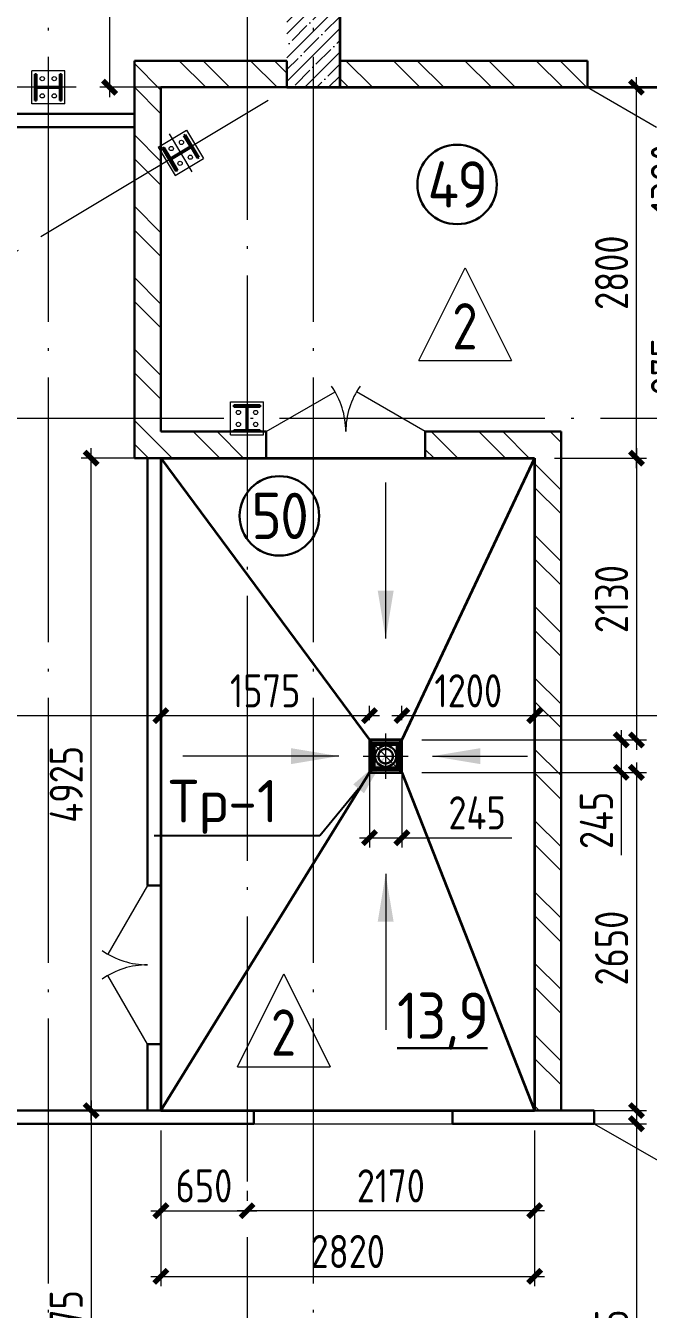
# Model space of a CAD drawing. Extents: x -965262 to 1142518, y -357520 to 71675.
# Drawn here: x 75752 to 80450, y -232378 to -222687 of the extents above; entities that cross this region are included whole.
import ezdxf
from ezdxf import colors
from ezdxf.entities.mleader import LeaderData, LeaderLine
from ezdxf.math import Vec2, Vec3

# ---------------------------------------------------------------- set-up
doc = ezdxf.new("R2010")
doc.units = 0
doc.header["$LTSCALE"] = 10
for name, pattern in [('ACAD_ISO04W100', [30, 24, -3, 0, -3]), ('DOTE', [2.4200000000000004, 2, -0.2, 0.02, -0.2]), ('HIDDEN', [9.524999999999999, 6.35, -3.175])]:
    doc.linetypes.add(name, pattern=pattern)
doc.layers.get('0').update_dxf_attribs({"linetype": 'CONTINUOUS', "lineweight": 30})
doc.layers.get('Defpoints').update_dxf_attribs({"linetype": 'CONTINUOUS'})
for name, color, linetype, lineweight in [('DOTE', 7, 'DOTE', 9), ('полы', 3, 'CONTINUOUS', 35), ('Полы_лотки', 7, 'CONTINUOUS', 30)]:
    doc.layers.add(name, color=color, linetype=linetype, lineweight=lineweight)
doc.styles.add('GOST 2.304', font='isocpeur.ttf', dxfattribs={"width": 0.75, "height": 250})
doc.styles.add('GOST-2.304_Type-B', font='isocpeur.ttf', dxfattribs={"width": 0.9})
doc.styles.get("Standard").update_dxf_attribs({"font": 'isocpeur.ttf', "height": 300})
doc.styles.add('ГОСТ 2м', font='isocpeur.ttf', dxfattribs={"width": 0.8, "height": 250})
doc.dimstyles.new('ГОСТ 2м', dxfattribs={"dimtxt": 250, "dimasz": 100, "dimexe": 75, "dimexo": 150, "dimgap": 62.5, "dimtad": 1, "dimdec": 0, "dimtxsty": 'ГОСТ 2м', "dimblk": 'ARCHTICK', "dimcen": 150, "dimdle": 75, "dimclrd": 256, "dimclre": 256, "dimclrt": 256, "dimadec": 0, "dimazin": 0, "dimtfac": 1, "dimtdec": 0, "dimtmove": 0, "dimatfit": 3, "dimldrblk": 'OBLIQUE', "dimfxl": 1, "dimlwd": 15, "dimlwe": 15, "dimarcsym": 0})

# ---------------------------------------------------------------- blocks, each defined once
blk = doc.blocks.new('MC2')
at = {"lineweight": 15}
for p, q in [((68127.26628358137, 41566.21908266654), (68127.26628358137, 39899.55241599987)), ((69793.93295024804, 41566.21908266654), (68127.26628358137, 41566.21908266654)), ((69793.93295024804, 41566.21908266654), (69793.93295024804, 39899.55241599987)), ((69793.93295024804, 39899.55241599987), (68127.26628358137, 39899.55241599987))]:
    blk.add_line(p, q, dxfattribs=at)
for p, q in [((69627.26628358137, 41399.55241599987), (68293.93295024804, 41399.55241599987)), ((68293.93295024804, 41399.55241599987), (68293.93295024804, 41319.55241599987)), ((69627.26628358137, 41399.55241599987), (69627.26628358137, 41319.55241599987)), ((68933.93295024803, 41319.55241599987), (68293.93295024804, 41319.55241599987)), ((68933.93295024803, 41319.55241599987), (68933.93295024803, 40146.21908266653)), ((69627.26628358137, 41319.55241599987), (68987.26628358135, 41319.55241599987)), ((68987.26628358135, 41319.55241599987), (68987.26628358135, 40146.21908266653)), ((68933.93295024803, 40146.21908266653), (68293.93295024804, 40146.21908266653)), ((68293.93295024804, 40146.21908266653), (68293.93295024804, 40066.21908266654)), ((69627.26628358137, 40066.21908266654), (68293.93295024804, 40066.21908266654)), ((69627.26628358137, 40146.21908266653), (68987.26628358135, 40146.21908266653)), ((69627.26628358137, 40146.21908266653), (69627.26628358137, 40066.21908266654))]:
    blk.add_line(p, q)
for centre in [(68527.26628358135, 41032.88574933317), (69393.93295024803, 41032.88574933317), (68527.26628358135, 40432.88574933317), (69393.93295024803, 40432.88574933317)]:
    blk.add_circle(centre, 106.6666666666606, dxfattribs=at)
blk = doc.blocks.new('_ArchTick')
at = {"color": 0, "linetype": 'ByBlock', "lineweight": 0, "const_width": 0.4}
blk.add_lwpolyline([(-0.5, -0.5), (0.5, 0.5)], dxfattribs=at)
blk = doc.blocks.new('*D1116')
at = {"lineweight": 15, "ltscale": 50, "transparency": 16777216}
for p, q in [((76385.78749440052, -220199.624772021), (76385.78749440052, -223227.1247720335)), ((82010.49022344267, -220274.624772021), (76310.78749440052, -220274.624772021)), ((77572.99020312447, -223152.1247720335), (76310.78749440052, -223152.1247720335))]:
    blk.add_line(p, q, dxfattribs=at)
at = {"layer": 'Defpoints', "color": 0, "lineweight": 15, "ltscale": 50, "transparency": 16777216}
for p in [(82160.49022344267, -220274.624772021), (76385.78749440052, -223152.1247720335), (77722.99020312447, -223152.1247720335)]:
    blk.add_point(p, dxfattribs=at)
at = {"lineweight": 15, "ltscale": 50, "transparency": 16777216, "xscale": 100, "yscale": 100, "zscale": 100}
for p, rotation in [((76385.78749440052, -220274.624772021), 90), ((76385.78749440052, -223152.1247720335), 270)]:
    blk.add_blockref('_ArchTick', p, dxfattribs=dict(at, rotation=rotation))
at = {"lineweight": 15, "ltscale": 50, "transparency": 16777216, "insert": (76198.28749440055, -221713.3747720272), "char_height": 250, "attachment_point": 5, "rotation": 90, "style": 'ГОСТ 2м'}
blk.add_mtext('2875', dxfattribs=at)
blk = doc.blocks.new('_Oblique')
at = {"color": 0, "linetype": 'ByBlock', "lineweight": -2}
blk.add_line((-0.5, -0.5), (0.5, 0.5), dxfattribs=at)
blk = doc.blocks.new('*D1117')
at = {"lineweight": 15, "ltscale": 50, "transparency": 16777216}
for p, q in [((80782.7730827718, -224604.6247749642), (80782.7730827718, -223077.1247720054)), ((80632.7730827718, -223152.1247720054), (80707.7730827718, -223152.1247720054)), ((83010.07740833145, -224529.6247749642), (80707.7730827718, -224529.6247749642))]:
    blk.add_line(p, q, dxfattribs=at)
at = {"layer": 'Defpoints', "color": 0, "lineweight": 15, "ltscale": 50, "transparency": 16777216}
for p in [(80782.7730827718, -223152.1247720054), (80782.7730827718, -223152.1247720054), (83160.07740833145, -224529.6247749642)]:
    blk.add_point(p, dxfattribs=at)
at = {"lineweight": 15, "ltscale": 50, "transparency": 16777216, "xscale": 100, "yscale": 100, "zscale": 100}
for p, rotation in [((80782.7730827718, -223152.1247720054), 90), ((80782.7730827718, -224529.6247749642), 270)]:
    blk.add_blockref('_ArchTick', p, dxfattribs=dict(at, rotation=rotation))
at = {"lineweight": 15, "ltscale": 50, "transparency": 16777216, "insert": (80595.27308277183, -223840.8747734847), "char_height": 250, "attachment_point": 5, "rotation": 90, "style": 'ГОСТ 2м'}
blk.add_mtext('1380', dxfattribs=at)
blk = doc.blocks.new('*D1202')
at = {"lineweight": 15, "ltscale": 50, "transparency": 16777216}
for p, q in [((80782.77308277134, -224699.6247749642), (80782.77308277134, -225827.1246596327)), ((83010.07740833145, -224774.6247749642), (80707.77308277134, -224774.6247749642)), ((81342.57773454953, -225752.1246596327), (80707.77308277134, -225752.1246596327))]:
    blk.add_line(p, q, dxfattribs=at)
at = {"layer": 'Defpoints', "color": 0, "lineweight": 15, "ltscale": 50, "transparency": 16777216}
for p in [(83160.07740833145, -224774.6247749642), (80782.77308277134, -225752.1246596327), (81492.57773454953, -225752.1246596327, 1451.289929769122)]:
    blk.add_point(p, dxfattribs=at)
at = {"lineweight": 15, "ltscale": 50, "transparency": 16777216, "xscale": 100, "yscale": 100, "zscale": 100}
for p, rotation in [((80782.77308277134, -224774.6247749642), 90), ((80782.77308277134, -225752.1246596327), 270)]:
    blk.add_blockref('_ArchTick', p, dxfattribs=dict(at, rotation=rotation))
at = {"lineweight": 15, "ltscale": 50, "transparency": 16777216, "insert": (80595.27308277137, -225263.3747172984), "char_height": 250, "attachment_point": 5, "rotation": 90, "style": 'ГОСТ 2м'}
blk.add_mtext('975', dxfattribs=at)
blk = doc.blocks.new('*D1222')
at = {"lineweight": 15, "ltscale": 50, "transparency": 16777216}
for p, q in [((65522.6940888986, -227746.0509089973), (65522.6940888986, -227821.0509089973)), ((76772.57772009633, -227746.0509089973), (76772.57772009633, -227821.0509089973)), ((65447.6940888986, -227896.0509089973), (76847.57772009633, -227896.0509089973))]:
    blk.add_line(p, q, dxfattribs=at)
at = {"layer": 'Defpoints', "color": 0, "lineweight": 15, "ltscale": 50, "transparency": 16777216}
for p in [(65522.6940888986, -227896.0509089973), (76772.57772009633, -227896.0509089973, 1451.289929769122), (76772.57772009633, -227896.0509089973)]:
    blk.add_point(p, dxfattribs=at)
at = {"lineweight": 15, "ltscale": 50, "transparency": 16777216, "xscale": 100, "yscale": 100, "zscale": 100, "rotation": 180}
blk.add_blockref('_ArchTick', (65522.6940888986, -227896.0509089973), dxfattribs=at)
at = {"lineweight": 15, "ltscale": 50, "transparency": 16777216, "xscale": 100, "yscale": 100, "zscale": 100}
blk.add_blockref('_ArchTick', (76772.57772009633, -227896.0509089973), dxfattribs=at)
at = {"lineweight": 15, "ltscale": 50, "transparency": 16777216, "insert": (71147.63590449747, -227708.5509089973), "char_height": 250, "attachment_point": 5, "style": 'ГОСТ 2м'}
blk.add_mtext('11250', dxfattribs=at)
blk = doc.blocks.new('*D1223')
at = {"lineweight": 15, "ltscale": 50, "transparency": 16777216}
for p, q in [((78346.15324113052, -228229.6247719704), (78346.15324113052, -228892.3412118981)), ((78591.15324113052, -228229.6247719704), (78591.15324113052, -228892.3412118981)), ((78271.15324113052, -228817.3412118981), (78591.15324113052, -228817.3412118981)), ((78591.15324113052, -228817.3412118981), (79421.00784058683, -228817.3412118981))]:
    blk.add_line(p, q, dxfattribs=at)
at = {"layer": 'Defpoints', "color": 0, "lineweight": 15, "ltscale": 50, "transparency": 16777216}
for p in [(78346.15324113052, -228079.6247719704), (78591.15324113052, -228079.6247719704), (78591.15324113052, -228817.3412118981)]:
    blk.add_point(p, dxfattribs=at)
at = {"lineweight": 15, "ltscale": 50, "transparency": 16777216, "xscale": 100, "yscale": 100, "zscale": 100, "rotation": 180}
blk.add_blockref('_ArchTick', (78346.15324113052, -228817.3412118981), dxfattribs=at)
at = {"lineweight": 15, "ltscale": 50, "transparency": 16777216, "xscale": 100, "yscale": 100, "zscale": 100}
blk.add_blockref('_ArchTick', (78591.15324113052, -228817.3412118981), dxfattribs=at)
at = {"lineweight": 15, "ltscale": 50, "transparency": 16777216, "insert": (79158.50784058683, -228629.8412118981), "char_height": 250, "attachment_point": 5, "style": 'ГОСТ 2м'}
blk.add_mtext('245', dxfattribs=at)
blk = doc.blocks.new('*D1128')
at = {"lineweight": 15, "ltscale": 50, "transparency": 16777216}
for p, q in [((79517.57773455139, -227896.0514830575), (85322.57773460448, -227896.0514830575)), ((79592.57773455139, -228046.0509089982), (79592.57773455139, -227971.0514830575)), ((85247.57773460448, -228046.0514830556), (85247.57773460448, -227971.0514830575))]:
    blk.add_line(p, q, dxfattribs=at)
at = {"layer": 'Defpoints', "color": 0, "lineweight": 15, "ltscale": 50, "transparency": 16777216}
for p in [(79592.57773455139, -227896.0509089982, 1451.289929768103), (85247.57773460448, -227896.0514830556), (85247.57773460448, -227896.0514830575)]:
    blk.add_point(p, dxfattribs=at)
at = {"lineweight": 15, "ltscale": 50, "transparency": 16777216, "xscale": 100, "yscale": 100, "zscale": 100, "rotation": 180}
blk.add_blockref('_ArchTick', (79592.57773455139, -227896.0514830575), dxfattribs=at)
at = {"lineweight": 15, "ltscale": 50, "transparency": 16777216, "xscale": 100, "yscale": 100, "zscale": 100}
blk.add_blockref('_ArchTick', (85247.57773460448, -227896.0514830575), dxfattribs=at)
at = {"lineweight": 15, "ltscale": 50, "transparency": 16777216, "insert": (82562.1586494227, -227708.5514830575), "char_height": 250, "attachment_point": 5, "style": 'ГОСТ 2м'}
blk.add_mtext('5655', dxfattribs=at)
blk = doc.blocks.new('*D1269')
at = {"lineweight": 15, "ltscale": 50, "transparency": 16777216}
for p, q in [((80360.87725047674, -226027.1246596327), (80360.87725047674, -223077.124772036)), ((79742.57773455326, -223152.124772036), (80435.87725047674, -223152.124772036)), ((79742.57773454953, -225952.1246596327), (80435.87725047674, -225952.1246596327))]:
    blk.add_line(p, q, dxfattribs=at)
at = {"layer": 'Defpoints', "color": 0, "lineweight": 15, "ltscale": 50, "transparency": 16777216}
for p in [(79592.57773455326, -223152.124772036), (80360.87725047674, -223152.124772036), (79592.57773454953, -225952.1246596327, 1451.289929769121)]:
    blk.add_point(p, dxfattribs=at)
at = {"lineweight": 15, "ltscale": 50, "transparency": 16777216, "xscale": 100, "yscale": 100, "zscale": 100}
for p, rotation in [((80360.87725047674, -223152.124772036), 90), ((80360.87725047674, -225952.1246596327), 270)]:
    blk.add_blockref('_ArchTick', p, dxfattribs=dict(at, rotation=rotation))
at = {"lineweight": 15, "ltscale": 50, "transparency": 16777216, "insert": (80173.37725047677, -224552.1247158343), "char_height": 250, "attachment_point": 5, "rotation": 90, "style": 'ГОСТ 2м'}
blk.add_mtext('2800', dxfattribs=at)
blk = doc.blocks.new('*D1270')
at = {"lineweight": 15, "ltscale": 50, "transparency": 16777216}
for p, q in [((80360.87725047627, -225877.1246596327), (80360.87725047627, -228154.6247719704)), ((79742.57773454953, -225952.1246596327), (80435.87725047627, -225952.1246596327)), ((78741.15324113052, -228079.6247719704), (80435.87725047627, -228079.6247719704))]:
    blk.add_line(p, q, dxfattribs=at)
at = {"layer": 'Defpoints', "color": 0, "lineweight": 15, "ltscale": 50, "transparency": 16777216}
for p in [(79592.57773454953, -225952.1246596327, 1451.289929769121), (78591.15324113052, -228079.6247719704), (80360.87725047627, -228079.6247719704)]:
    blk.add_point(p, dxfattribs=at)
at = {"lineweight": 15, "ltscale": 50, "transparency": 16777216, "xscale": 100, "yscale": 100, "zscale": 100}
for p, rotation in [((80360.87725047627, -225952.1246596327), 90), ((80360.87725047627, -228079.6247719704), 270)]:
    blk.add_blockref('_ArchTick', p, dxfattribs=dict(at, rotation=rotation))
at = {"lineweight": 15, "ltscale": 50, "transparency": 16777216, "insert": (80173.3772504763, -227015.8747158015), "char_height": 250, "attachment_point": 5, "rotation": 90, "style": 'ГОСТ 2м'}
blk.add_mtext('2130', dxfattribs=at)
blk = doc.blocks.new('*D1271')
at = {"lineweight": 15, "ltscale": 50, "transparency": 16777216}
for p, q in [((80246.10330136679, -228004.6247719704), (80246.10330136679, -228324.6247719704)), ((78741.15324113052, -228079.6247719704), (80321.10330136679, -228079.6247719704)), ((78741.15324113052, -228324.6247719704), (80321.10330136679, -228324.6247719704)), ((80246.10330136679, -228324.6247719704), (80246.10330136679, -228949.6247719704))]:
    blk.add_line(p, q, dxfattribs=at)
at = {"layer": 'Defpoints', "color": 0, "lineweight": 15, "ltscale": 50, "transparency": 16777216}
for p in [(78591.15324113052, -228079.6247719704), (78591.15324113052, -228324.6247719704), (80246.10330136679, -228324.6247719704)]:
    blk.add_point(p, dxfattribs=at)
at = {"lineweight": 15, "ltscale": 50, "transparency": 16777216, "xscale": 100, "yscale": 100, "zscale": 100}
for p, rotation in [((80246.10330136679, -228079.6247719704), 90), ((80246.10330136679, -228324.6247719704), 270)]:
    blk.add_blockref('_ArchTick', p, dxfattribs=dict(at, rotation=rotation))
at = {"lineweight": 15, "ltscale": 50, "transparency": 16777216, "insert": (80058.60330136682, -228687.1247719704), "char_height": 250, "attachment_point": 5, "rotation": 90, "style": 'ГОСТ 2м'}
blk.add_mtext('245', dxfattribs=at)
blk = doc.blocks.new('*D1272')
at = {"lineweight": 15, "ltscale": 50, "transparency": 16777216}
for p, q in [((80360.87725047675, -228249.6247719704), (80360.87725047674, -231052.124772133)), ((78741.15324113052, -228324.6247719704), (80435.87725047675, -228324.6247719704)), ((79942.57740814658, -230977.124772133), (80435.87725047674, -230977.124772133))]:
    blk.add_line(p, q, dxfattribs=at)
at = {"layer": 'Defpoints', "color": 0, "lineweight": 15, "ltscale": 50, "transparency": 16777216}
for p in [(78591.15324113052, -228324.6247719704), (79792.57740814658, -230977.124772133, 1451.289929769133), (80360.87725047674, -230977.124772133)]:
    blk.add_point(p, dxfattribs=at)
at = {"lineweight": 15, "ltscale": 50, "transparency": 16777216, "xscale": 100, "yscale": 100, "zscale": 100}
for p, rotation in [((80360.87725047675, -228324.6247719704), 90), ((80360.87725047674, -230977.124772133), 270)]:
    blk.add_blockref('_ArchTick', p, dxfattribs=dict(at, rotation=rotation))
at = {"lineweight": 15, "ltscale": 50, "transparency": 16777216, "insert": (80173.37725047678, -229650.8747720517), "char_height": 250, "attachment_point": 5, "rotation": 90, "style": 'ГОСТ 2м'}
blk.add_mtext('2650', dxfattribs=at)
blk = doc.blocks.new('*D1273')
at = {"lineweight": 15, "ltscale": 50, "transparency": 16777216}
for p, q in [((80360.87725047627, -230802.1247721318), (80360.87725047627, -234537.1247718012)), ((79742.57773455465, -230877.1247721318), (80435.87725047627, -230877.1247721318)), ((79942.57740815636, -234462.1247718012), (80435.87725047627, -234462.1247718012))]:
    blk.add_line(p, q, dxfattribs=at)
at = {"layer": 'Defpoints', "color": 0, "lineweight": 15, "ltscale": 50, "transparency": 16777216}
for p in [(79592.57773455465, -230877.1247721318, 1451.289929766545), (79792.57740815636, -234462.1247718012, 3259.784342326224), (80360.87725047627, -234462.1247718012)]:
    blk.add_point(p, dxfattribs=at)
at = {"lineweight": 15, "ltscale": 50, "transparency": 16777216, "xscale": 100, "yscale": 100, "zscale": 100}
for p, rotation in [((80360.87725047627, -230877.1247721318), 90), ((80360.87725047627, -234462.1247718012), 270)]:
    blk.add_blockref('_ArchTick', p, dxfattribs=dict(at, rotation=rotation))
at = {"lineweight": 15, "ltscale": 50, "transparency": 16777216, "insert": (80173.37725047632, -232669.6247719665), "char_height": 250, "attachment_point": 5, "rotation": 90, "style": 'ГОСТ 2м'}
blk.add_mtext('3585', dxfattribs=at)
blk = doc.blocks.new('*D1284')
at = {"lineweight": 15, "ltscale": 50, "transparency": 16777216}
for p, q in [((78591.15324113052, -227929.6247719704), (78591.15324113052, -227821.0509089973)), ((79592.57773454953, -227746.0509089973), (79592.57773454953, -227821.0509089973)), ((78516.15324113052, -227896.0509089973), (79667.57773454953, -227896.0509089973))]:
    blk.add_line(p, q, dxfattribs=at)
at = {"layer": 'Defpoints', "color": 0, "lineweight": 15, "ltscale": 50, "transparency": 16777216}
for p in [(79592.57773454953, -227896.0509089973, 1451.289929769124), (79592.57773454953, -227896.0509089973), (78591.15324113052, -228079.6247719704)]:
    blk.add_point(p, dxfattribs=at)
at = {"lineweight": 15, "ltscale": 50, "transparency": 16777216, "xscale": 100, "yscale": 100, "zscale": 100, "rotation": 180}
blk.add_blockref('_ArchTick', (78591.15324113052, -227896.0509089973), dxfattribs=at)
at = {"lineweight": 15, "ltscale": 50, "transparency": 16777216, "xscale": 100, "yscale": 100, "zscale": 100}
blk.add_blockref('_ArchTick', (79592.57773454953, -227896.0509089973), dxfattribs=at)
at = {"lineweight": 15, "ltscale": 50, "transparency": 16777216, "insert": (79091.86548784003, -227708.5509089973), "char_height": 250, "attachment_point": 5, "style": 'ГОСТ 2м'}
blk.add_mtext('1200', dxfattribs=at)
blk = doc.blocks.new('*D1285')
at = {"lineweight": 15, "ltscale": 50, "transparency": 16777216}
for p, q in [((76772.57772009633, -227746.0509089973), (76772.57772009633, -227821.0509089973)), ((78346.15324113052, -227929.6247719704), (78346.15324113052, -227821.0509089973)), ((76697.57772009633, -227896.0509089973), (78421.15324113052, -227896.0509089973))]:
    blk.add_line(p, q, dxfattribs=at)
at = {"layer": 'Defpoints', "color": 0, "lineweight": 15, "ltscale": 50, "transparency": 16777216}
for p in [(76772.57772009633, -227896.0509089973, 1451.289929769122), (78346.15324113052, -227896.0509089973), (78346.15324113052, -228079.6247719704)]:
    blk.add_point(p, dxfattribs=at)
at = {"lineweight": 15, "ltscale": 50, "transparency": 16777216, "xscale": 100, "yscale": 100, "zscale": 100, "rotation": 180}
blk.add_blockref('_ArchTick', (76772.57772009633, -227896.0509089973), dxfattribs=at)
at = {"lineweight": 15, "ltscale": 50, "transparency": 16777216, "xscale": 100, "yscale": 100, "zscale": 100}
blk.add_blockref('_ArchTick', (78346.15324113052, -227896.0509089973), dxfattribs=at)
at = {"lineweight": 15, "ltscale": 50, "transparency": 16777216, "insert": (77559.36548061343, -227708.5509089973), "char_height": 250, "attachment_point": 5, "style": 'ГОСТ 2м'}
blk.add_mtext('1575', dxfattribs=at)
blk = doc.blocks.new('*D1289')
at = {"lineweight": 15, "ltscale": 50, "transparency": 16777216}
for p, q in [((76245.99892933527, -230802.1247721318), (76245.99892933527, -234227.1247720161)), ((76622.57772009633, -230877.1247721318), (76170.99892933527, -230877.1247721318)), ((76362.90409812285, -234152.1247720161), (76320.99892933527, -234152.1247720161))]:
    blk.add_line(p, q, dxfattribs=at)
at = {"layer": 'Defpoints', "color": 0, "lineweight": 15, "ltscale": 50, "transparency": 16777216}
for p in [(76772.57772009633, -230877.1247721318, 1451.289929769121), (76212.90409812285, -234152.1247720161), (76245.99892933527, -234152.1247720161)]:
    blk.add_point(p, dxfattribs=at)
at = {"lineweight": 15, "ltscale": 50, "transparency": 16777216, "xscale": 100, "yscale": 100, "zscale": 100}
for p, rotation in [((76245.99892933527, -230877.1247721318), 90), ((76245.99892933527, -234152.1247720161), 270)]:
    blk.add_blockref('_ArchTick', p, dxfattribs=dict(at, rotation=rotation))
at = {"lineweight": 15, "ltscale": 50, "transparency": 16777216, "insert": (76058.49892933531, -232514.6247720739), "char_height": 250, "attachment_point": 5, "rotation": 90, "style": 'ГОСТ 2м'}
blk.add_mtext('3275', dxfattribs=at)
blk = doc.blocks.new('*D1290')
at = {"lineweight": 15, "ltscale": 50, "transparency": 16777216}
for p, q in [((76245.99892933526, -230952.1247721318), (76245.99892933527, -225877.1246596327)), ((76622.57772009633, -225952.1246596327), (76170.99892933527, -225952.1246596327)), ((76622.57772009633, -230877.1247721318), (76170.99892933526, -230877.1247721318))]:
    blk.add_line(p, q, dxfattribs=at)
at = {"layer": 'Defpoints', "color": 0, "lineweight": 15, "ltscale": 50, "transparency": 16777216}
for p in [(76245.99892933527, -225952.1246596327), (76772.57772009633, -225952.1246596327, 1451.289929769121), (76772.57772009633, -230877.1247721318, 1451.289929769121)]:
    blk.add_point(p, dxfattribs=at)
at = {"lineweight": 15, "ltscale": 50, "transparency": 16777216, "xscale": 100, "yscale": 100, "zscale": 100}
for p, rotation in [((76245.99892933527, -225952.1246596327), 90), ((76245.99892933526, -230877.1247721318), 270)]:
    blk.add_blockref('_ArchTick', p, dxfattribs=dict(at, rotation=rotation))
at = {"lineweight": 15, "ltscale": 50, "transparency": 16777216, "insert": (76058.4989293353, -228414.6247158822), "char_height": 250, "attachment_point": 5, "rotation": 90, "style": 'ГОСТ 2м'}
blk.add_mtext('4925', dxfattribs=at)
blk = doc.blocks.new('*D1297')
at = {"lineweight": 15, "ltscale": 50, "transparency": 16777216}
for p, q in [((76772.57772009633, -231027.1247721318), (76772.57772009633, -231708.4011937366)), ((77422.62152606109, -231483.4011937367), (77422.62152606109, -231558.4011937366)), ((76697.57772009633, -231633.4011937366), (77497.62152606109, -231633.4011937366))]:
    blk.add_line(p, q, dxfattribs=at)
at = {"layer": 'Defpoints', "color": 0, "lineweight": 15, "ltscale": 50, "transparency": 16777216}
for p in [(76772.57772009633, -230877.1247721318, 1451.289929769121), (77422.62152606109, -231633.4011937367), (77422.62152606109, -231633.4011937366)]:
    blk.add_point(p, dxfattribs=at)
at = {"lineweight": 15, "ltscale": 50, "transparency": 16777216, "xscale": 100, "yscale": 100, "zscale": 100, "rotation": 180}
blk.add_blockref('_ArchTick', (76772.57772009633, -231633.4011937366), dxfattribs=at)
at = {"lineweight": 15, "ltscale": 50, "transparency": 16777216, "xscale": 100, "yscale": 100, "zscale": 100}
blk.add_blockref('_ArchTick', (77422.62152606109, -231633.4011937366), dxfattribs=at)
at = {"lineweight": 15, "ltscale": 50, "transparency": 16777216, "insert": (77097.59962307871, -231445.9011937366), "char_height": 250, "attachment_point": 5, "style": 'ГОСТ 2м'}
blk.add_mtext('650', dxfattribs=at)
blk = doc.blocks.new('*D1298')
at = {"lineweight": 15, "ltscale": 50, "transparency": 16777216}
for p, q in [((79592.57773455465, -231027.1247721318), (79592.57773455465, -231708.4011937366)), ((77422.62152606109, -231483.4011937367), (77422.62152606109, -231558.4011937366)), ((79667.57773455465, -231633.4011937366), (77347.62152606109, -231633.4011937366))]:
    blk.add_line(p, q, dxfattribs=at)
at = {"layer": 'Defpoints', "color": 0, "lineweight": 15, "ltscale": 50, "transparency": 16777216}
for p in [(79592.57773455465, -230877.1247721318, 1451.289929766545), (77422.62152606109, -231633.4011937367), (77422.62152606109, -231633.4011937366)]:
    blk.add_point(p, dxfattribs=at)
at = {"lineweight": 15, "ltscale": 50, "transparency": 16777216, "xscale": 100, "yscale": 100, "zscale": 100, "rotation": 180}
blk.add_blockref('_ArchTick', (77422.62152606109, -231633.4011937366), dxfattribs=at)
at = {"lineweight": 15, "ltscale": 50, "transparency": 16777216, "xscale": 100, "yscale": 100, "zscale": 100}
blk.add_blockref('_ArchTick', (79592.57773455465, -231633.4011937366), dxfattribs=at)
at = {"lineweight": 15, "ltscale": 50, "transparency": 16777216, "insert": (78507.59963030787, -231445.9011937366), "char_height": 250, "attachment_point": 5, "style": 'ГОСТ 2м'}
blk.add_mtext('2170', dxfattribs=at)
blk = doc.blocks.new('*D1299')
at = {"lineweight": 15, "ltscale": 50, "transparency": 16777216}
for p, q in [((76772.57772009633, -231027.1247721318), (76772.57772009633, -232203.9259666759)), ((79592.57773454953, -231027.1247721318), (79592.57773454953, -232203.9259666759)), ((76697.57772009633, -232128.9259666759), (79667.57773454953, -232128.9259666759))]:
    blk.add_line(p, q, dxfattribs=at)
at = {"layer": 'Defpoints', "color": 0, "lineweight": 15, "ltscale": 50, "transparency": 16777216}
for p in [(76772.57772009633, -230877.1247721318, 1451.289929769121), (79592.57773454953, -230877.1247721318, 1451.289929769121), (79592.57773454953, -232128.9259666759)]:
    blk.add_point(p, dxfattribs=at)
at = {"lineweight": 15, "ltscale": 50, "transparency": 16777216, "xscale": 100, "yscale": 100, "zscale": 100, "rotation": 180}
blk.add_blockref('_ArchTick', (76772.57772009633, -232128.9259666759), dxfattribs=at)
at = {"lineweight": 15, "ltscale": 50, "transparency": 16777216, "xscale": 100, "yscale": 100, "zscale": 100}
blk.add_blockref('_ArchTick', (79592.57773454953, -232128.9259666759), dxfattribs=at)
at = {"lineweight": 15, "ltscale": 50, "transparency": 16777216, "insert": (78182.57772732293, -231941.4259666759), "char_height": 250, "attachment_point": 5, "style": 'ГОСТ 2м'}
blk.add_mtext('2820', dxfattribs=at)

msp = doc.modelspace()

# ---------------------------------------------------------------- hatches: boundary and pattern name
at = {"lineweight": 15}
h = msp.add_hatch(dxfattribs=at)
h.set_pattern_fill('ANSI32', scale=40, angle=90)
h.set_pattern_definition([(135, (-359605.7849881081, -304776.2721918374), (-269.4076836320746, -269.4076836320746), []), (135, (-359605.7849881081, -304596.6669918374), (-269.4076836320746, -269.4076836320746), [])])
h.paths.add_polyline_path([(101722.5777348066, -223152.1247720434), (102052.5777346171, -223152.124772043), (102052.5777346171, -222952.1247720717), (101622.5777348084, -222952.1247720717), (101622.5777348084, -223152.124772043), (101522.5777348075, -223152.124772043), (101522.5777348075, -223977.1247721321), (101722.5777348075, -223977.1247721318)])
h.paths.add_polyline_path([(103682.5777344611, -222342.1247719033), (103882.5777344611, -222342.1247719033), (103882.5777344611, -223977.1247721318), (103682.5777344611, -223977.1247721318), (103682.5777344611, -223152.124772043), (103252.5777346203, -223152.124772043), (103252.5777346203, -222952.1247720717), (103682.5777344611, -222952.1247720717)])
h.paths.add_polyline_path([(76772.57772009633, -223640.3057963009), (76751.07048795093, -223604.476815875), (76772.57772009633, -223591.5665675491), (76772.57772009633, -223152.1247792172), (77722.57773395348, -223152.1247720429), (77722.5777354301, -222952.1247720429), (76572.57772009633, -222952.1247807276), (76572.57772009633, -225952.1246596327), (77567.57773454906, -225952.1246596327), (77567.57773454906, -225752.1246596327), (77547.57772736996, -225752.1246596327), (77547.57772736996, -225777.1246596366), (77297.57772733131, -225777.1246596366), (77297.57772733131, -225752.1246596327), (76772.57772009633, -225752.1246596327)])
h.paths.add_polyline_path([(79992.57773458306, -222952.1247435722), (78122.57773469202, -222952.1247435722), (78122.57773469202, -223152.1247435722), (79992.57773458306, -223152.1247603673)])
h.paths.add_polyline_path([(79792.57773454953, -225752.1246596327), (78767.57773454906, -225752.1246596327), (78767.57773454906, -225952.1246596327), (79592.57773454953, -225952.1246596327), (79592.57773454953, -230877.1247721318), (79792.57773454953, -230877.1247721318)])
h.paths.add_polyline_path([(81492.57773454906, -225352.124772043), (81292.57773454906, -225352.124772043), (81292.57773454906, -230877.1247721318), (81492.57773454906, -230877.1247721318)])
h.paths.add_polyline_path([(81492.57773454906, -222952.1247435722), (81192.57773458306, -222952.1247435722), (81192.57773458306, -223152.1247711448), (81292.57773454906, -223152.124772043), (81292.57773454906, -224152.124772043), (81492.57773454906, -224152.124772043)])
h.paths.add_polyline_path([(101722.5777348089, -225177.1247721318), (101522.5777348089, -225177.1247721318), (101522.5777348094, -225527.1246595978), (101547.57772737, -225527.1246595978), (101547.57772737, -225777.1246596366), (101522.5777348098, -225777.1246596366), (101522.5777348159, -230877.1247721316), (101722.5777348159, -230877.1247721318)])
h.paths.add_polyline_path([(103882.5777344611, -225177.1247721318), (103682.5777344611, -225177.1247721318), (103682.5777344611, -230877.1247721318), (103882.5777344611, -230877.1247721319)])
h = msp.add_hatch(dxfattribs=at)
h.set_pattern_fill('ANSI35', scale=20, style=0)
h.set_pattern_definition([(45, (79670.66896567494, -272886.6010382257), (-89.80256121069152, 89.80256121069154), []), (45, (79760.47156567499, -272886.6010382257), (-89.80256121069152, 89.80256121069154), [158.75, -31.75, 0, -31.75])])
h.paths.add_polyline_path([(78122.57773469202, -222552.124772043), (77722.57773469202, -222552.124772043), (77722.57773469202, -223152.124772043), (78122.57773469202, -223152.124772043)])

# ---------------------------------------------------------------- linework, layer by layer
at = {"color": 7, "extrusion": (0, 0, -1)}
for p, q in [((77722.57773395348, -222952.1247720429, -3259.784342214489), (76572.57772009633, -222952.1247807276, -3259.78434232621)), ((76572.57772009633, -225952.1246596326, -3259.78434232621), (76572.57772009633, -222952.1247807276, -3259.78434232621)), ((77722.57773395348, -223152.1247720429, -3259.784342214489), (77722.5777354301, -222952.124772043, -3259.784342437927)), ((78122.57773469202, -222952.1247435722, -3259.78434232621), (79992.57773458306, -222952.1247435722, -3259.78434232621)), ((77722.57773395348, -223152.1247720429, -3259.784342214489), (76772.57772009633, -223152.1247792172, -3259.78434232621)), ((76772.57772009633, -225752.1246596327, -3259.78434232621), (76772.57772009633, -223152.1247792172, -3259.78434232621)), ((78122.57773469202, -223152.1247435722, -3259.78434232621), (79992.57773458306, -223152.1247603673, -3259.78434232621)), ((65772.54959771084, -223352.1248622839, -1451.289929769083), (76572.57772009633, -223352.1247807272, -3085.745538651746)), ((76572.57772009633, -223452.124862318, -3259.784342326197), (76572.57772009633, -223352.1248622839, -3259.784342326197)), ((76572.57772009633, -223452.1247807565, -3085.745538651746), (65772.54959771084, -223452.124862318, -1451.289929769083)), ((76772.57772009633, -225752.1246596327, -3259.78434232621), (77567.57773454906, -225752.1246596327, -3259.78434232621)), ((77567.57773454906, -225752.1246596327, -3259.78434232621), (77567.57773454906, -225952.1246596327, -3259.78434232621)), ((78767.57773454906, -225752.1246596327, -3259.78434232621), (79792.57773454953, -225752.1246596327, -3259.78434232621)), ((78767.57773454906, -225752.1246596327, -3259.78434232621), (78767.57773454906, -225952.1246596327, -3259.78434232621)), ((79792.57773454953, -225752.1246596327, -3259.78434232621), (79792.57773454953, -230877.1247721318, -3259.78434232621)), ((76572.57772009633, -225952.1246596327, -3259.78434232621), (77567.57773454906, -225952.1246596327, -3259.78434232621)), ((76672.57772009633, -225952.1246596327, -3259.78434232621), (76672.57772009633, -229177.1247721318, -3259.78434232621)), ((76772.57772009633, -225952.1246596327, -3259.78434232621), (76672.57772009633, -225952.1246596327, -3259.78434232621)), ((76772.57772009633, -229177.1247721318, -3259.78434232621), (76772.57772009633, -225952.1246596327, -3259.78434232621)), ((78767.57773454906, -225952.1246596327, -3259.78434232621), (79592.57773454953, -225952.1246596327, -3259.78434232621)), ((79592.57773454953, -225952.1246596327, -3259.78434232621), (79592.57773454953, -230877.1247721318, -3259.78434232621)), ((76672.57772009633, -229177.1247721318, -3259.78434232621), (76772.57772009633, -229177.1247721318, -3259.78434232621)), ((76772.57772009633, -230377.1247721318, -3259.78434232621), (76672.57772009633, -230377.1247721318, -3259.78434232621)), ((76672.57772009633, -230377.1247721318, -3259.78434232621), (76672.57772009633, -230877.1247721318, -3259.78434232621)), ((76772.57772009633, -230877.1247721318, -3259.78434232621), (76772.57772009633, -230377.1247721318, -3259.78434232621)), ((75222.57773445733, -230877.1247721318, -1451.289929769104), (77472.57773399586, -230877.1247721318, -1942.194184945622)), ((76672.57772009633, -230877.1247721318, -3259.78434232621), (76772.57772024069, -230877.1247721316, -3259.78434232621)), ((78972.57773399586, -230877.1247721318, -2269.463688463697), (80042.57773454906, -230877.1247721318, -2502.915934427332)), ((79792.57773454953, -230877.1247721318, -3259.78434232621), (79592.57773454953, -230877.1247721318, -3259.78434232621)), ((80042.57773454953, -230877.1247721319, -3259.784342326214), (80042.57773454953, -230977.1247721319, -3259.784342326214)), ((77472.57773399586, -230977.1247721318, -1942.194184945622), (75222.57773445733, -230977.1247721318, -1451.289929769104)), ((80042.57773454906, -230977.1247721318, -2502.915934427332), (78972.57773399586, -230977.1247721318, -2269.463688463697))]:
    msp.add_line(p, q, dxfattribs=at)
at = {"color": 7}
for p, q in [((78122.57773469202, -223152.124772043, -3259.78434232621), (78122.57773469202, -222952.1247435722, -3259.78434232621)), ((79992.57773458306, -223152.124772043, -3259.78434232621), (79992.57773458306, -222952.1247435723, -3259.78434232621)), ((77472.57773399586, -230977.1247721319, -3259.784342325845), (77472.57773399586, -230877.1247721318, -3259.784342326214)), ((78972.57773399586, -230977.1247721319, -3259.784342325841), (78972.57773399586, -230877.1247721319, -3259.78434232621))]:
    msp.add_line(p, q, dxfattribs=at)
at = {"color": 7, "lineweight": 15}
for p, q in [((79992.57773458306, -223152.1247721759, -3259.784342326211), (80512.19297675416, -223452.1247721183, -3259.784342326211)), ((77567.57773454906, -225752.124659629, -3259.78434232621), (78087.19297672017, -225452.1246596865, -3259.78434232621)), ((78767.57773431903, -225752.124659629, -3259.78434232621), (78247.96249214793, -225452.1246596865, -3259.78434232621)), ((76672.57772009633, -229177.1247721318, -3259.78434232621), (76372.57772015408, -229696.7400143029, -3259.78434232621)), ((76672.57772009633, -230377.1247719018, -3259.78434232621), (76372.57772015408, -229857.5095297307, -3259.78434232621)), ((77472.57773399586, -230877.1247721318, -1548.104357502497), (78972.57773399586, -230877.1247721318, -1548.104357502494)), ((77472.57773399586, -230977.1247721321, -1548.104357502128), (78972.57773399586, -230977.124772132, -1548.104357502125)), ((80042.57773454953, -230977.1247721319, -3259.784342326214), (80908.60313825961, -231477.1247720888, -2718.855565751355))]:
    msp.add_line(p, q, dxfattribs=at)
at = {"lineweight": 15}
for p, q in [((78719.31662212685, -225214.4533706568, 9801.825025596198), (79069.31662212685, -224514.4533706568, 9801.825025596198)), ((79069.31662212685, -224514.4533706568, 9801.825025596198), (79419.31662212685, -225214.4533706568, 9801.825025596198)), ((78719.31662212685, -225214.4533706568, 9801.825025596198), (79419.31662212685, -225214.4533706568, 9801.825025596198)), ((77350.84087887034, -230546.4176460374, 9801.825025596198), (77700.84087887034, -229846.4176460374, 9801.825025596198)), ((77700.84087887034, -229846.4176460374, 9801.825025596198), (78050.84087887034, -230546.4176460374, 9801.825025596198)), ((77350.84087887034, -230546.4176460374, 9801.825025596198), (78050.84087887034, -230546.4176460374, 9801.825025596198))]:
    msp.add_line(p, q, dxfattribs=at)
at = {"color": 1, "lineweight": 15}
msp.add_line((78346.15324113052, -228079.6250983734, -4711.074272095182), (78591.15324113052, -228324.6250983734, -4711.074272095182), dxfattribs=at)
at = {"color": 7, "elevation": -3259.78434232621}
msp.add_lwpolyline([(78122.57773469202, -223152.124772043), (79992.57773458306, -223152.124772043)], dxfattribs=at)
at = {"color": 7}
for centre in [(79007.66583980666, -223885.9107126538, -7970.85861442169), (77666.64600661024, -226388.0083320467, 8350.535095827181)]:
    msp.add_circle(centre, 300, dxfattribs=at)
at = {"color": 7, "lineweight": 15}
for centre, start, end in [((77567.57773454906, -225752.124659629, -3259.78434232621), 0, 35.00000000798034), ((78767.57773431903, -225752.124659629, -3259.78434232621), 144.9999999937409, 180), ((76672.57772009633, -229177.1247721318, -3259.78434232621), 234.9999999981133, 270), ((76672.57772009633, -230377.1247719018, -3259.78434232621), 90, 125.0000000018867)]:
    msp.add_arc(centre, 599.9999998850222, start, end, dxfattribs=at)
at = {"layer": 'DOTE', "color": 7, "ltscale": 100, "extrusion": (0, -1, 0)}
for p, q in [((77422.57773469202, -161652.124772043, -4711.074272095328), (77422.57773469202, -237687.414864422, -4711.074272095328)), ((75922.57773469202, -198722.4930678463, -4711.074272095328), (75922.57773469156, -235835.0073256993, -3259.784342326173)), ((77922.57773469202, -198722.4930678463, -4711.074272095328), (77922.57773469202, -235835.0073256994, -4711.074272095356))]:
    msp.add_line(p, q, dxfattribs=at)
at = {"layer": 'DOTE', "color": 7, "ltscale": 100}
for p, q in [((126952.577734692, -223152.124772043, -4711.074272095334), (55067.34039169503, -223152.124772043, -4711.074272095328)), ((77581.6865189001, -223251.6704617959, -1345.007094165304), (59222.55935771391, -234272.1907513466, -4748.150722362201)), ((77008.64226261526, -223790.6920613655, -1451.289929769167), (76836.51319162454, -223503.9415799687, -1451.28992976917)), ((113548.3805183452, -225652.124772043, -4711.074272095334), (56274.8758294885, -225652.124772043, -4711.074272095328))]:
    msp.add_line(p, q, dxfattribs=at)
at = {"layer": 'полы', "ltscale": 50}
for p, q in [((78122.99508209992, -222552.1247720871, -4711.074272095337), (78122.99508209713, -223152.1247720841, -4711.074272095337)), ((76772.57772009633, -225952.1246596327, -3259.78434232621), (78346.15324113052, -228079.6247719704, -4711.074272095331)), ((76772.57772009633, -225952.1246596327, -3259.78434232621), (79592.57773454953, -225952.1246596327, -3259.78434232621)), ((76772.57772009633, -225952.1246596327, -3259.78434232621), (76772.57772009633, -230877.1247721318, -3259.78434232621)), ((79592.57773454953, -225952.1246596327, -3259.78434232621), (78591.15324113052, -228079.6247719704, -4711.074272095331)), ((79592.57773454953, -225952.1246596327, -3259.78434232621), (79592.57773455465, -230877.1247721318, -3259.784342328786)), ((76772.57772009633, -230877.1247721318, -3259.78434232621), (78346.15324113052, -228324.6247719704, -4711.074272095331)), ((78591.15324113052, -228324.6247719704, -4711.074272095331), (79592.57773454953, -230877.1247721318, -3259.78434232621))]:
    msp.add_line(p, q, dxfattribs=at)
at = {"layer": 'полы', "ltscale": 100}
for p, q in [((77722.99020312447, -223152.1247720335, -4711.074272095269), (95222.9902025233, -223152.1247720566, -4711.074272095269)), ((76772.57772009633, -230877.1247721318, -3259.78434232621), (79592.57773454953, -230877.1247721318, -3259.78434232621))]:
    msp.add_line(p, q, dxfattribs=at)
at = {"layer": 'полы', "lineweight": 0, "ltscale": 50}
for p, q in [((78468.65324121015, -227313.1568337366, -4711.074272095331), (78468.65323784808, -226137.0723095172, -4711.074272095328)), ((78114.97163156187, -228201.7343775696, -4711.074272096481), (76938.88710734295, -228201.7343809317, -4711.074272096479)), ((78822.33485085797, -228201.7343775696, -4711.074272096481), (79538.15382946562, -228201.7343809317, -4711.074272096479)), ((78468.65324121015, -229091.0927102038, -4711.074272095331), (78468.65323784808, -230267.1772344232, -4711.074272095328))]:
    msp.add_line(p, q, dxfattribs=at)
at = {"layer": 'полы', "elevation": -4711.074272095317}
msp.add_lwpolyline([(78346.15324113052, -228324.6247719704), (78591.15324113052, -228324.6247719704), (78591.15324113052, -228079.6247719704), (78346.15324113052, -228079.6247719704)], close=True, dxfattribs=at)
at = {"layer": 'полы', "lineweight": 0, "ltscale": 50}
for points in [[(78408.65324121062, -226953.1568337366, -4711.074272095331), (78528.65324121015, -226953.1568337366, -4711.074272095331), (78468.65324121015, -227313.1568337366, -4711.074272095331)], [(77754.97163156187, -228261.7343775692, -4711.074272096481), (77754.97163156187, -228141.7343775696, -4711.074272096481), (78114.97163156187, -228201.7343775696, -4711.074272096481)], [(79182.33485085797, -228261.7343775692, -4711.074272096481), (79182.33485085797, -228141.7343775696, -4711.074272096481), (78822.33485085797, -228201.7343775696, -4711.074272096481)], [(78408.65324121062, -229451.0927102038, -4711.074272095331), (78528.65324121015, -229451.0927102038, -4711.074272095331), (78468.65324121015, -229091.0927102038, -4711.074272095331)]]:
    msp.add_solid(points, dxfattribs=at)
at = {"layer": 'Полы_лотки', "color": 5}
for p, q in [((78346.15356753347, -228079.6250983734, -4711.074272095317), (78591.15356753347, -228079.6250983734, -4711.074272095317)), ((78346.15356753347, -228324.6250983734, -4711.074272095317), (78346.15356753347, -228079.6250983734, -4711.074272095317)), ((78346.15356753347, -228079.6250983734, -4711.074272095317), (78383.65356753347, -228117.1250983734, -4711.074272095317)), ((78571.15356753347, -228099.6250983734, -4711.074272095317), (78366.15356753347, -228099.6250983734, -4711.074272095317)), ((78366.15356753347, -228099.6250983734, -4711.074272095317), (78366.15356753347, -228304.6250983734, -4711.074272095317)), ((78553.65356753347, -228117.1250983734, -4711.074272095317), (78383.65356753347, -228117.1250983734, -4711.074272095317)), ((78383.65356753347, -228117.1250983734, -4711.074272095317), (78383.65356753347, -228287.1250983734, -4711.074272095317)), ((78591.15356753347, -228079.6250983734, -4711.074272095317), (78553.65356753347, -228117.1250983734, -4711.074272095317)), ((78553.65356753347, -228117.1250983734, -4711.074272095317), (78553.65356753347, -228287.1250983734, -4711.074272095317)), ((78571.15356753347, -228304.6250983734, -4711.074272095317), (78571.15356753347, -228099.6250983734, -4711.074272095317)), ((78591.15356753347, -228324.6250983734, -4711.074272095317), (78591.15356753347, -228079.6250983734, -4711.074272095317)), ((78346.15356753347, -228324.6250983734, -4711.074272095317), (78383.65356753347, -228287.1250983734, -4711.074272095317)), ((78366.15356753347, -228304.6250983734, -4711.074272095317), (78571.15356753347, -228304.6250983734, -4711.074272095317)), ((78553.65356753347, -228287.1250983734, -4711.074272095317), (78383.65356753347, -228287.1250983734, -4711.074272095317)), ((78591.15356753347, -228324.6250983734, -4711.074272095317), (78553.65356753347, -228287.1250983734, -4711.074272095317)), ((78346.15356753347, -228324.6250983734, -4711.074272095317), (78591.15356753347, -228324.6250983734, -4711.074272095317))]:
    msp.add_line(p, q, dxfattribs=at)
at = {"layer": 'Полы_лотки', "color": 1, "linetype": 'ACAD_ISO04W100', "lineweight": 9, "ltscale": 10}
for p, q in [((78468.65356753347, -228372.597149758, -4260.487054769268), (78468.65356753347, -228031.6530469886, -5161.661489421365)), ((78298.18151614862, -228202.1250983734, -4260.487054769268), (78639.12561891833, -228202.1250983734, -5161.661489421365))]:
    msp.add_line(p, q, dxfattribs=at)
at = {"layer": 'Полы_лотки', "color": 5}
for radius in [80, 55]:
    msp.add_circle((78468.65356753347, -228202.1250983734, -4711.074272095317), radius, dxfattribs=at)
at = {"layer": 'Полы_лотки', "color": 6, "linetype": 'HIDDEN', "ltscale": 10}
msp.add_circle((78468.65356753347, -228202.1250983734, -4711.074272095317), 55, dxfattribs=at)

# ---------------------------------------------------------------- block references
at = {"color": 7, "lineweight": 15}
for p, xscale, yscale, zscale, rotation in [((69812.64487132803, -212808.0348279157, -3259.78434232621), 0.1500000000232831, 0.1500000000232831, 0.1500000000232831, 270), ((87484.94880352961, -229371.6328139643, -1451.289929769169), 0.1499999999880675, 0.1499999999880675, 0.1499999999880675, 120.975329996609), ((87766.66767149325, -219542.1917962688), 0.1500000000232831, 0.1500000000232831, 0.1500000000232831, 180)]:
    msp.add_blockref('MC2', p, dxfattribs=dict(at, xscale=xscale, yscale=yscale, zscale=zscale, rotation=rotation))

# ---------------------------------------------------------------- texts
at = {"color": 7, "char_height": 350, "attachment_point": 5, "style": 'GOST-2.304_Type-B'}
for s, insert, width in [('{\\fISOCPEUR|b0|i0|c0|p34;\\T0.95;49}', (79007.66583980666, -223885.9107126538, -3259.784342326174), 800), ('{\\fISOCPEUR|b0|i0|c0|p34;\\T0.95;50}', (77666.64600661024, -226388.0083320467, 13061.6093679227), 800), ('{\\fISOCPEUR|b0|i0|c0|p34;\\T0.95;\\L13,9}', (78896.40574482642, -230202.0088142507, -3308.494412557701), 2000)]:
    msp.add_mtext(s, dxfattribs=dict(at, insert=insert, width=width))
at = {"char_height": 350, "width": 1499.999999999795, "attachment_point": 5, "style": 'GOST 2.304'}
for insert in [(79066.66545692831, -224956.5421238828, -1808.494412557235), (77698.1897136718, -230288.5063992634, -1808.494412557235)]:
    msp.add_mtext('{\\W0.8;2}', dxfattribs=dict(at, insert=insert))

# ---------------------------------------------------------------- dimensions: what is measured, and where the dimension line sits
at = {"lineweight": 15, "ltscale": 50}
for base, p1, p2, text, picture, middle in [((76385.78749440052, -223152.1247720335, -4711.074272095331), (82160.49022344267, -220274.624772021, -4711.074272095197), (77722.99020312447, -223152.1247720335, -4711.074272095269), '2875', '*D1116', (76198.28749440055, -221713.3747720272, -4711.074272095331)), ((80782.7730827718, -223152.1247720054, -4711.074272095331), (83160.07740833145, -224529.6247749642, -4711.074272095149), (80782.7730827718, -223152.1247720054, -4711.074272095331), '1380', '*D1117', (80595.27308277183, -223840.8747734847, -4711.074272095331)), ((80782.77308277134, -225752.1246596327, -4711.074272095331), (83160.07740833145, -224774.6247749642, -4711.074272095149), (81492.57773454953, -225752.1246596327, -3259.784342326209), '975', '*D1202', (80595.27308277137, -225263.3747172984, -4711.074272095331)), ((80360.87725047627, -228079.6247719704, -4711.074272095331), (79592.57773454953, -225952.1246596327, -3259.78434232621), (78591.15324113052, -228079.6247719704, -4711.074272095331), '2130', '*D1270', (80173.3772504763, -227015.8747158015, -4711.074272095331)), ((80360.87725047674, -230977.124772133, -4711.074272095331), (78591.15324113052, -228324.6247719704, -4711.074272095331), (79792.57740814658, -230977.124772133, -3259.784342326198), '2650', '*D1272', (80173.37725047678, -229650.8747720517, -4711.074272095331))]:
    dim = msp.add_linear_dim(base=base, p1=p1, p2=p2, angle=90, text=text, dimstyle='ГОСТ 2м', dxfattribs=at)
    dim.commit()
    dim.dimension.update_dxf_attribs({"geometry": picture, "text_midpoint": middle})
for base, p1, p2, picture, middle in [((80360.87725047674, -223152.124772036, -4711.074272095331), (79592.57773454953, -225952.1246596327, -3259.78434232621), (79592.57773455326, -223152.124772036, -4711.074272095269), '*D1269', (80173.37725047677, -224552.1247158343, -4711.074272095331)), ((76245.99892933527, -225952.1246596327, -4711.074272095331), (76772.57772009633, -230877.1247721318, -3259.78434232621), (76772.57772009633, -225952.1246596327, -3259.78434232621), '*D1290', (76058.4989293353, -228414.6247158822, -4711.074272095331)), ((80246.10330136679, -228324.6247719704, -4711.074272095331), (78591.15324113052, -228079.6247719704, -4711.074272095331), (78591.15324113052, -228324.6247719704, -4711.074272095331), '*D1271', (80058.60330136682, -228687.1247719704, -4711.074272095331)), ((76245.99892933527, -234152.1247720161, -4711.074272095331), (76772.57772009633, -230877.1247721318, -3259.78434232621), (76212.90409812285, -234152.1247720161, -4711.074272095331), '*D1289', (76058.49892933531, -232514.6247720739, -4711.074272095331)), ((80360.87725047627, -234462.1247718012, -4711.074272095331), (79592.57773455465, -230877.1247721318, -3259.784342328786), (79792.57740815636, -234462.1247718012, -1451.289929769107), '*D1273', (80173.37725047632, -232669.6247719665, -4711.074272095331))]:
    dim = msp.add_linear_dim(base=base, p1=p1, p2=p2, angle=90, dimstyle='ГОСТ 2м', dxfattribs=at)
    dim.commit()
    dim.dimension.update_dxf_attribs({"geometry": picture, "text_midpoint": middle})
for base, p1, p2, picture, middle in [((76772.57772009633, -227896.0509089973, -4711.074272095331), (65522.6940888986, -227896.0509089973, -4711.074272095331), (76772.57772009633, -227896.0509089973, -3259.784342326209), '*D1222', (71147.63590449747, -227708.5509089973, -4711.074272095331)), ((77422.62152606109, -231633.4011937366, -4711.074272095331), (76772.57772009633, -230877.1247721318, -3259.78434232621), (77422.62152606109, -231633.4011937367, -4711.074272095331), '*D1297', (77097.59962307871, -231445.9011937366, -4711.074272095331)), ((79592.57773454953, -232128.9259666759, -4711.074272095331), (76772.57772009633, -230877.1247721318, -3259.78434232621), (79592.57773454953, -230877.1247721318, -3259.78434232621), '*D1299', (78182.57772732293, -231941.4259666759, -4711.074272095331)), ((77422.62152606109, -231633.4011937366, -4711.074272095331), (79592.57773455465, -230877.1247721318, -3259.784342328786), (77422.62152606109, -231633.4011937367, -4711.074272095331), '*D1298', (78507.59963030787, -231445.9011937366, -4711.074272095331))]:
    dim = msp.add_linear_dim(base=base, p1=p1, p2=p2, dimstyle='ГОСТ 2м', dxfattribs=at)
    dim.commit()
    dim.dimension.update_dxf_attribs({"geometry": picture, "text_midpoint": middle})
for base, p1, p2, text, picture, middle in [((78346.15324113052, -227896.0509089973, -4711.074272095331), (76772.57772009633, -227896.0509089973, -3259.784342326209), (78346.15324113052, -228079.6247719704, -4711.074272095331), '1575', '*D1285', (77559.36548061343, -227708.5509089973, -4711.074272095331)), ((79592.57773454953, -227896.0509089973, -4711.074272095331), (78591.15324113052, -228079.6247719704, -4711.074272095331), (79592.57773454953, -227896.0509089973, -3259.784342326207), '1200', '*D1284', (79091.86548784003, -227708.5509089973, -4711.074272095331))]:
    dim = msp.add_linear_dim(base=base, p1=p1, p2=p2, text=text, dimstyle='ГОСТ 2м', dxfattribs=at)
    dim.commit()
    dim.dimension.update_dxf_attribs({"geometry": picture, "text_midpoint": middle})
for base, p1, p2, picture, middle in [((85247.57773460448, -227896.0514830575, -4711.074272095331), (79592.57773455139, -227896.0509089982, -3259.784342327228), (85247.57773460448, -227896.0514830556, -4711.074272095331), '*D1128', (82562.1586494227, -227896.0514830575, -4711.074272095331)), ((78591.15324113052, -228817.3412118981, -4711.074272095331), (78346.15324113052, -228079.6247719704, -4711.074272095331), (78591.15324113052, -228079.6247719704, -4711.074272095331), '*D1223', (79158.50784058683, -228817.3412118981, -4711.074272095331))]:
    dim = msp.add_linear_dim(base=base, p1=p1, p2=p2, dimstyle='ГОСТ 2м', dxfattribs=at)
    dim.commit()
    dim.dimension.update_dxf_attribs({"geometry": picture, "text_midpoint": middle, "dimtype": 160})

# ---------------------------------------------------------------- leaders
at = {"layer": 'Полы_лотки', "color": 5, "lineweight": 15}
ml = msp.add_multileader_mtext('Standard', dxfattribs=at)
ml.set_content('Тр-1', color=5)
ml.set_leader_properties()
ml.build(insert=Vec2(0, 0))
ml.multileader.update_dxf_attribs({"has_text_frame": 1, "text_right_attachment_type": 6, "dogleg_length": 36, "arrow_head_size": 320})
ctx = ml.context
ctx.base_point, ctx.char_height, ctx.arrow_head_size, ctx.landing_gap_size, ctx.plane_origin = Vec3(76841.75865640305, -228594.675033497, -4711.074272095331), 320, 320, 16, Vec3(61315.09388373187, -238919.6513618253, -4711.074272095331)
ctx.right_attachment, ctx.text_align_type = 6, 2
notes = []
notes.append((ctx, [(1, (1, 1, 0), (77971.21134274127, -228802.675033497, -4711.074272095331), (-1, 0), 297.4526863382198, [(0, [(78468.65356753301, -228202.1247719702, -4711.074272095331)], 0, [])])]))
ctx.mtext.insert, ctx.mtext.defined_height, ctx.mtext.alignment, ctx.mtext.flow_direction = Vec3(77657.75865640305, -228381.6224019182, -4711.074272095331), 8269.821665700525, 3, 5
for ctx, leaders in notes:
    for number, flags, end, landing, length, lines in leaders:
        leader = LeaderData()
        leader.index, (leader.has_last_leader_line, leader.has_dogleg_vector, leader.attachment_direction) = number, flags
        leader.last_leader_point, leader.dogleg_vector, leader.dogleg_length = Vec3(end), Vec3(landing), length
        for number, points, colour, breaks in lines:
            line = LeaderLine()
            line.index, line.vertices, line.color, line.breaks = number, Vec3.list(points), colors.encode_raw_color(colour), breaks
            leader.lines.append(line)
        ctx.leaders.append(leader)

doc.saveas('drawing.dxf')
